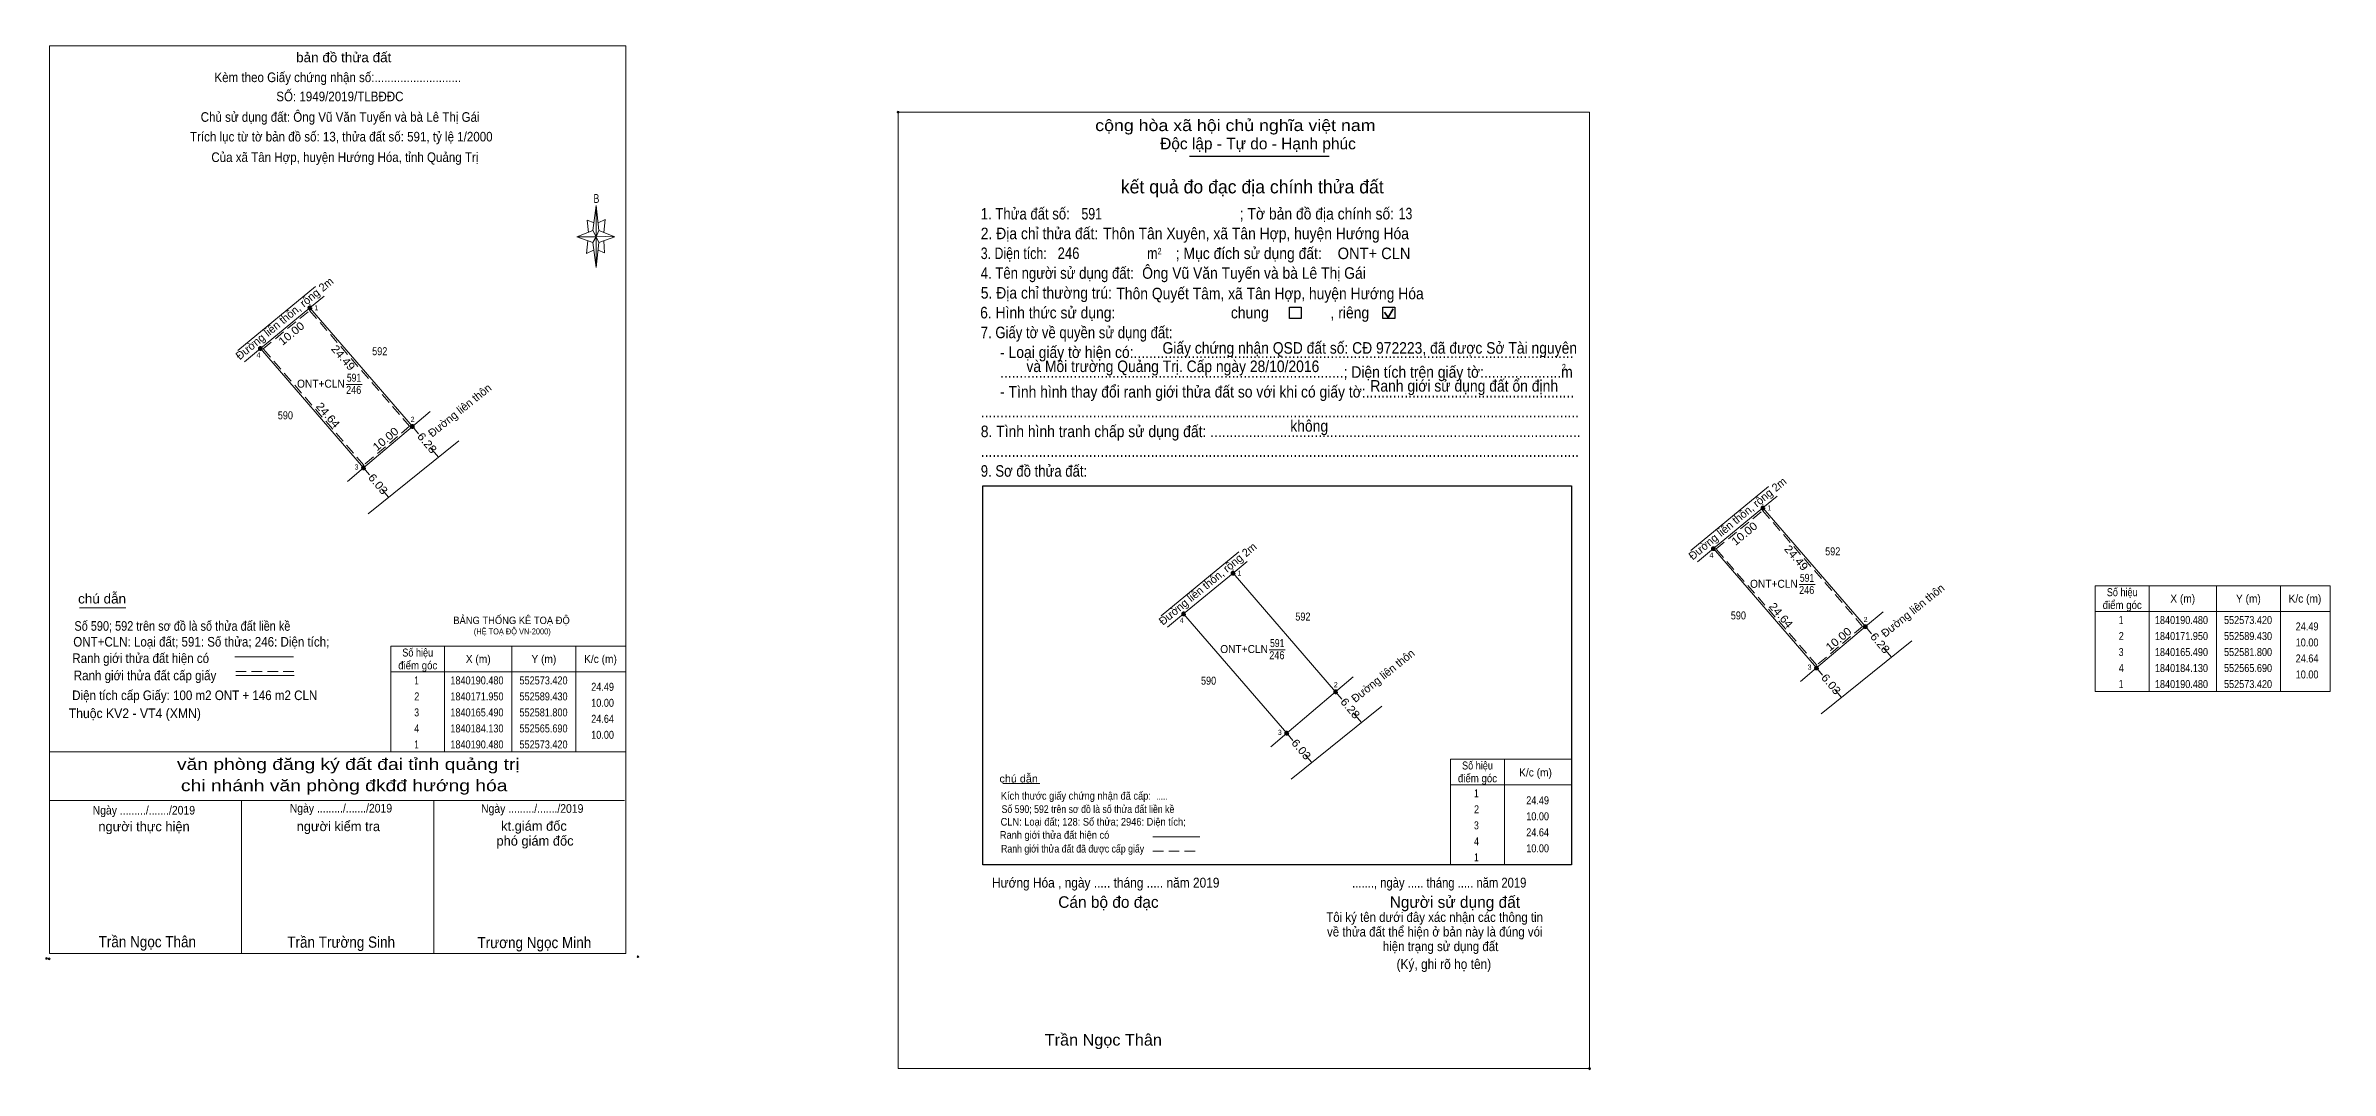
# Model space of a CAD drawing. Header units: metres. Extents: x 551451 to 552662, y 1840103 to 1840281.
# Drawn here: x 552305.2 to 552662, y 1840102.6 to 1840262.7 of the extents above; entities that cross this region are included whole.
import ezdxf
from ezdxf.enums import TextEntityAlignment as Align

# ---------------------------------------------------------------- set-up
doc = ezdxf.new("R2010")
doc.units = ezdxf.units.M
doc.header["$LTSCALE"] = 0.55
doc.header["$PDMODE"] = 32
doc.header["$PDSIZE"] = 0.275
for name, pattern in [('DOTTED', [1.5, 0.3, -1.2]), ('MEDIUM_DASHED', [4.5, 3, -1.5]), ('SHORT_DASHED', [2.7, 1.5, -1.2])]:
    doc.linetypes.add(name, pattern=pattern)
for name, color, linetype, lineweight in [('1', 7, 'DOTTED', 13), ('10', 7, 'Continuous', 13), ('17', 7, 'Continuous', 13), ('2', 7, 'SHORT_DASHED', 13), ('23', 7, 'Continuous', 13), ('32', 7, 'Continuous', 13), ('5', 7, 'Continuous', 13), ('6', 7, 'Continuous', 13), ('63', 7, 'Continuous', 13)]:
    doc.layers.add(name, color=color, linetype=linetype, lineweight=lineweight)

msp = doc.modelspace()

# ---------------------------------------------------------------- hatches: boundary and pattern name
at = {"layer": '63'}
for points in [[(552346.78, 1840221.74, 1), (552346.18, 1840221.74, 1)], [(552339.05, 1840215.39, 1), (552338.45, 1840215.39, 1)], [(552362.79, 1840203.21, 1), (552362.19, 1840203.21, 1)], [(552355.16, 1840196.75, 1), (552354.56, 1840196.75, 1)], [(552573.72, 1840190.48, 1), (552573.12, 1840190.48, 1)], [(552565.99, 1840184.13, 1), (552565.39, 1840184.13, 1)], [(552490.97, 1840180.29, 1), (552490.37, 1840180.29, 1)], [(552483.24, 1840173.94, 1), (552482.64, 1840173.94, 1)], [(552589.73, 1840171.95, 1), (552589.13, 1840171.95, 1)], [(552582.1, 1840165.49, 1), (552581.5, 1840165.49, 1)], [(552506.98, 1840161.76, 1), (552506.38, 1840161.76, 1)], [(552499.35, 1840155.3, 1), (552498.75, 1840155.3, 1)]]:
    msp.add_hatch(color=256, dxfattribs=at).paths.add_polyline_path(points)

# ---------------------------------------------------------------- linework, layer by layer
at = {"layer": '1', "linetype": 'Continuous'}
for points in [[(552346.48, 1840221.74), (552362.49, 1840203.21), (552354.86, 1840196.75), (552338.75, 1840215.39)], [(552573.42, 1840190.48), (552589.43, 1840171.95), (552581.8, 1840165.49), (552565.69, 1840184.13)], [(552490.67, 1840180.29), (552506.68, 1840161.76), (552499.05, 1840155.3), (552482.94, 1840173.94)]]:
    msp.add_lwpolyline(points, close=True, dxfattribs=at)
at = {"layer": '1', "linetype": 'MEDIUM_DASHED'}
for points in [[(552346.44, 1840221.32), (552362.06, 1840203.24), (552354.89, 1840197.17), (552339.18, 1840215.35)], [(552573.38, 1840190.06), (552589, 1840171.98), (552581.83, 1840165.91), (552566.12, 1840184.09)]]:
    msp.add_lwpolyline(points, close=True, dxfattribs=at)
at = {"layer": '10'}
for p, q in [((552335.23, 1840215.1), (552347.37, 1840225.07)), ((552346.48, 1840221.74), (552348.7, 1840223.56)), ((552369.73, 1840200.98), (552355.56, 1840189.58)), ((552562.17, 1840183.84), (552574.31, 1840193.81)), ((552573.42, 1840190.48), (552575.64, 1840192.3)), ((552479.42, 1840173.65), (552491.56, 1840183.62)), ((552490.67, 1840180.29), (552492.89, 1840182.11)), ((552596.67, 1840169.72), (552582.5, 1840158.32)), ((552513.92, 1840159.53), (552499.75, 1840148.13))]:
    msp.add_line(p, q, dxfattribs=at)
at = {"layer": '17'}
for p, q in [((552310.47, 1840174.88), (552317.71, 1840174.88)), ((552454.7, 1840147.42), (552460.5, 1840147.42))]:
    msp.add_line(p, q, dxfattribs=at)
at = {"layer": '2', "linetype": 'Continuous', "lineweight": 25}
for p, q in [((552483.84, 1840245.45), (552505.68, 1840245.45)), ((552451.59, 1840193.94), (552543.54, 1840193.94)), ((552543.54, 1840193.94), (552543.54, 1840134.75))]:
    msp.add_line(p, q, dxfattribs=at)
at = {"layer": '2', "linetype": 'Continuous', "lineweight": 35}
for p, q in [((552514.3, 1840221.04), (552514.91, 1840220.24)), ((552514.91, 1840220.24), (552515.66, 1840221.58))]:
    msp.add_line(p, q, dxfattribs=at)
at = {"layer": '2', "linetype": 'Continuous'}
msp.add_lwpolyline([(552438.35, 1840252.3), (552546.35, 1840252.3), (552546.35, 1840102.92), (552438.35, 1840102.92)], close=True, dxfattribs=at)
at = {"layer": '2', "linetype": 'Continuous', "lineweight": 25}
for points in [[(552499.47, 1840221.83), (552501.32, 1840221.83), (552501.32, 1840220.1), (552499.47, 1840220.1)], [(552514.06, 1840221.83), (552515.91, 1840221.83), (552515.91, 1840220.1), (552514.06, 1840220.1)]]:
    msp.add_lwpolyline(points, close=True, dxfattribs=at)
msp.add_lwpolyline([(552543.54, 1840134.75), (552451.59, 1840134.75), (552451.59, 1840193.94)], dxfattribs=at)
at = {"layer": '2'}
for p in [(552438.35, 1840252.3), (552546.35, 1840102.92)]:
    msp.add_point(p, dxfattribs=at)
at = {"layer": '23'}
for p, q in [((552362.49, 1840203.21), (552365.24, 1840205.54)), ((552589.43, 1840171.95), (552592.18, 1840174.28)), ((552506.68, 1840161.76), (552509.43, 1840164.09))]:
    msp.add_line(p, q, dxfattribs=at)
at = {"layer": '32'}
for p, q in [((552352.12, 1840209.78), (552354.62, 1840209.78)), ((552579.06, 1840178.52), (552581.56, 1840178.52)), ((552496.31, 1840168.33), (552498.81, 1840168.33))]:
    msp.add_line(p, q, dxfattribs=at)
at = {"layer": '5'}
for p, q in [((552390.69, 1840233.83), (552391.19, 1840237.73)), ((552390.69, 1840231.93), (552388.19, 1840232.83)), ((552391.59, 1840231.93), (552391.19, 1840228.03)), ((552391.59, 1840233.83), (552394.09, 1840232.83)), ((552392.39, 1840232.23), (552392.49, 1840230.33)), ((552392.49, 1840230.33), (552391.49, 1840230.73)), ((552305.82, 1840152.39), (552395.82, 1840152.39)), ((552305.82, 1840144.79), (552395.62, 1840144.79)), ((552305.82, 1840144.79), (552395.62, 1840144.79)), ((552305.82, 1840144.79), (552395.62, 1840144.79)), ((552335.82, 1840120.89), (552335.82, 1840144.79)), ((552365.82, 1840120.89), (552365.82, 1840144.79))]:
    msp.add_line(p, q, dxfattribs=at)
for points in [[(552305.82, 1840262.69), (552395.82, 1840262.69), (552395.82, 1840120.89), (552305.82, 1840120.89)], [(552391.19, 1840237.73), (552391.59, 1840233.83), (552391.19, 1840232.83)], [(552391.19, 1840232.83), (552388.19, 1840232.83), (552390.69, 1840233.83), (552391.59, 1840231.93), (552394.09, 1840232.83), (552391.19, 1840232.93)], [(552391.19, 1840232.83), (552391.19, 1840228.03), (552390.69, 1840231.93)]]:
    msp.add_lwpolyline(points, close=True, dxfattribs=at)
for points in [[(552390.89, 1840235.03), (552389.79, 1840235.43), (552389.99, 1840233.53)], [(552391.49, 1840235.03), (552392.59, 1840235.53), (552392.39, 1840233.53)], [(552391.19, 1840232.83), (552390.69, 1840233.83), (552388.19, 1840232.83)], [(552389.89, 1840232.23), (552389.69, 1840230.23), (552390.79, 1840230.73)], [(552391.19, 1840232.83), (552391.59, 1840231.93), (552394.09, 1840232.83)], [(552395.82, 1840120.89), (552305.82, 1840120.89), (552305.82, 1840144.79)]]:
    msp.add_lwpolyline(points, dxfattribs=at)
for p in [(552305.35, 1840120.12), (552305.75, 1840120.05)]:
    msp.add_point(p, dxfattribs=at)
at = {"layer": '6'}
for p, q in [((552334.76, 1840167.25), (552343.9, 1840167.25)), ((552334.9, 1840164.32), (552344.04, 1840164.32)), ((552478.15, 1840139.1), (552485.46, 1840139.1))]:
    msp.add_line(p, q, dxfattribs=at)
at = {"layer": '6', "linetype": 'MEDIUM_DASHED'}
for p, q in [((552334.9, 1840164.94), (552344.1, 1840164.94)), ((552478.14, 1840136.85), (552485.5, 1840136.85))]:
    msp.add_line(p, q, dxfattribs=at)
at = {"layer": '6'}
msp.add_point((552397.72, 1840120.39), dxfattribs=at)
at = {"layer": '63'}
for p, q in [((552338.75, 1840215.39), (552346.48, 1840221.74)), ((552336.24, 1840213.33), (552338.75, 1840215.39)), ((552338.75, 1840215.39), (552354.86, 1840196.75)), ((552363.45, 1840202.08), (552362.49, 1840203.21)), ((552366.55, 1840198.42), (552365.25, 1840199.95)), ((552354.86, 1840196.75), (552352.36, 1840194.64)), ((552355.81, 1840195.63), (552354.86, 1840196.75)), ((552358.76, 1840192.15), (552357.65, 1840193.45)), ((552565.69, 1840184.13), (552573.42, 1840190.48)), ((552563.18, 1840182.07), (552565.69, 1840184.13)), ((552565.69, 1840184.13), (552581.8, 1840165.49)), ((552482.94, 1840173.94), (552490.67, 1840180.29)), ((552633.74, 1840178.32), (552633.74, 1840161.82)), ((552644.24, 1840178.32), (552644.24, 1840161.82)), ((552654.24, 1840178.32), (552654.24, 1840161.82)), ((552480.43, 1840171.88), (552482.94, 1840173.94)), ((552482.94, 1840173.94), (552499.05, 1840155.3)), ((552625.34, 1840174.32), (552662.04, 1840174.32)), ((552590.39, 1840170.82), (552589.43, 1840171.95)), ((552367.52, 1840168.89), (552367.52, 1840152.39)), ((552378.02, 1840168.89), (552378.02, 1840152.39)), ((552388.02, 1840168.89), (552388.02, 1840152.39)), ((552593.49, 1840167.16), (552592.19, 1840168.69)), ((552359.12, 1840164.89), (552395.82, 1840164.89)), ((552581.8, 1840165.49), (552579.3, 1840163.38)), ((552582.75, 1840164.37), (552581.8, 1840165.49)), ((552507.64, 1840160.63), (552506.68, 1840161.76)), ((552585.7, 1840160.89), (552584.59, 1840162.19)), ((552510.74, 1840156.97), (552509.44, 1840158.5)), ((552499.05, 1840155.3), (552496.55, 1840153.19)), ((552500, 1840154.18), (552499.05, 1840155.3)), ((552502.95, 1840150.7), (552501.84, 1840152)), ((552533.04, 1840151.25), (552533.04, 1840134.75)), ((552543.54, 1840151.25), (552543.54, 1840134.75)), ((552524.64, 1840147.25), (552543.54, 1840147.25))]:
    msp.add_line(p, q, dxfattribs=at)
for points in [[(552346.48, 1840221.74), (552362.49, 1840203.21), (552354.86, 1840196.75)], [(552573.42, 1840190.48), (552589.43, 1840171.95), (552581.8, 1840165.49)], [(552490.67, 1840180.29), (552506.68, 1840161.76), (552499.05, 1840155.3)], [(552543.54, 1840134.75), (552524.64, 1840134.75), (552524.64, 1840151.25), (552543.54, 1840151.25)]]:
    msp.add_lwpolyline(points, dxfattribs=at)
for points in [[(552625.34, 1840178.32), (552662.04, 1840178.32), (552662.04, 1840161.82), (552625.34, 1840161.82)], [(552359.12, 1840168.89), (552395.82, 1840168.89), (552395.82, 1840152.39), (552359.12, 1840152.39)]]:
    msp.add_lwpolyline(points, close=True, dxfattribs=at)
at = {"layer": '63', "linetype": 'MEDIUM_DASHED'}
for centre in [(552346.48, 1840221.74), (552338.75, 1840215.39), (552362.49, 1840203.21), (552354.86, 1840196.75), (552573.42, 1840190.48), (552565.69, 1840184.13), (552490.67, 1840180.29), (552482.94, 1840173.94), (552589.43, 1840171.95), (552581.8, 1840165.49), (552506.68, 1840161.76), (552499.05, 1840155.3)]:
    msp.add_circle(centre, 0.3, dxfattribs=at)

# ---------------------------------------------------------------- texts
at = {"layer": '1', "width": 0.85}
for p in [(552353.315, 1840208.3), (552580.255, 1840177.04), (552497.505, 1840166.85)]:
    msp.add_text('246', height=1.25, dxfattribs=at).set_placement(p, align=Align.CENTER)
at = {"layer": '1'}
for s, height, width, p in [('BẢNG THỐNG KÊ TOẠ ĐỘ ', 1.15, 0.95, (552368.88, 1840172.35)), ('(HỆ TOẠ ĐỘ VN-2000)', 0.93, 0.9, (552372.08, 1840170.73))]:
    msp.add_text(s, height=height, dxfattribs=dict(at, width=width)).set_placement(p)
at = {"layer": '2'}
for s, height, width, p in [('cộng hòa xã hội chủ nghĩa việt nam', 1.803, 1.15, (552469.14, 1840249.35)), ('2. Địa chỉ thửa đất:', 1.803, 0.9, (552451.26, 1840232.46)), ('1. Thửa đất số:', 1.803, 0.85, (552451.26, 1840235.54)), ('591', 1.8, 0.8, (552466.98, 1840235.54)), ('Thôn Tân Xuyên, xã Tân Hợp, huyện Hướng Hóa', 1.8, 0.9, (552470.37, 1840232.46)), ('; Tờ bản đồ địa chính số:', 1.803, 0.9, (552491.71, 1840235.54)), ('13', 1.8, 0.8, (552516.52, 1840235.57)), ('3. Diện tích:', 1.803, 0.8, (552451.26, 1840229.36)), ('246', 1.8, 0.85, (552463.26, 1840229.38)), ('2', 1.03, 0.8, (552478.87, 1840230.08)), ('; Mục đích sử dụng đất:', 1.803, 0.9, (552481.72, 1840229.36)), ('ONT+ CLN', 1.8, 0.95, (552507, 1840229.35)), ('4. Tên người sử dụng đất:', 1.803, 0.85, (552451.26, 1840226.28)), ('Ông Vũ Văn Tuyến và bà Lê Thị Gái', 1.8, 0.9, (552476.47, 1840226.28)), ('m', 1.803, 0.8, (552477.25, 1840229.36)), ('5. Địa chỉ thường trú:', 1.803, 0.9, (552451.26, 1840223.18)), ('Thôn Quyết Tâm, xã Tân Hợp, huyện Hướng Hóa', 1.8, 0.9, (552472.44, 1840223.08)), ('6. Hình thức sử dụng:', 1.803, 0.9, (552451.16, 1840220.09)), ('chung                , riêng', 1.803, 0.9, (552490.33, 1840220.09)), ('7. Giấy tờ về quyền sử dụng đất:', 1.803, 0.85, (552451.26, 1840217)), ('Giấy chứng nhận QSD đất số: CĐ 972223, đã được Sở Tài nguyên', 1.8, 0.9, (552479.64, 1840214.58)), ('     - Loại giấy tờ hiện có:..................................................................................................................', 1.803, 0.9, (552451.26, 1840213.91)), ('và Môi trường Quảng Trị. Cấp ngày 28/10/2016', 1.8, 0.9, (552458.39, 1840211.71)), ('2', 1.03, 0.8, (552542.02, 1840211.96)), ('     - Tình hình thay đổi ranh giới thửa đất so với khi có giấy tờ:......................................................', 1.803, 0.9, (552451.26, 1840207.73)), ('     .........................................................................................; Diện tích trên giấy tờ:....................m', 1.803, 0.9, (552451.26, 1840210.82)), ('Ranh giới sử dụng đất ổn định', 1.805, 0.9, (552512.1, 1840208.65)), ('8. Tình hình tranh chấp sử dụng đất: ................................................................................................', 1.803, 0.9, (552451.26, 1840201.54)), ('...........................................................................................................................................................', 1.803, 0.9, (552451.26, 1840204.64)), ('không', 1.803, 0.9, (552499.6, 1840202.4)), ('...........................................................................................................................................................', 1.803, 0.9, (552451.26, 1840198.46)), ('9. Sơ đồ thửa đất:', 1.803, 0.85, (552451.26, 1840195.36)), ('Hướng Hóa , ngày ..... tháng ..... năm 2019', 1.544, 0.9, (552453.02, 1840131.18)), ('......., ngày ..... tháng ..... năm 2019', 1.544, 0.85, (552509.26, 1840131.18)), ('(Ký, ghi rõ họ tên)', 1.545, 0.9, (552516.2, 1840118.46)), ('Trần Ngọc Thân', 1.804, 1.05, (552461.25, 1840106.5))]:
    msp.add_text(s, height=height, dxfattribs=dict(at, width=width)).set_placement(p)
for s, p in [('Độc lập - Tự do - Hạnh phúc', (552479.28, 1840246.5)), ('Cán bộ đo đạc', (552463.36, 1840128.02)), ('Người sử dụng đất', (552515.13, 1840128.02))]:
    msp.add_text(s, height=1.803, dxfattribs=at).set_placement(p)
for s, height, p in [('kết quả đo đạc địa chính thửa đất', 2.061, (552493.665, 1840239.62)), ('.', 0.5152, (552546.3449, 1840102.64))]:
    msp.add_text(s, height=height, dxfattribs=at).set_placement(p, align=Align.CENTER)
for s, height, width, p in [('.....', 1, 0.95, (552479.545, 1840144.9)), ('Tôi ký tên dưới đây xác nhận các thông tin', 1.489, 0.9, (552522.145, 1840125.82)), ('về thửa đất thể hiện ở bản này là đúng vói', 1.489, 0.9, (552522.17, 1840123.54)), ('hiện trạng sử dụng đất', 1.489, 0.9, (552523.07, 1840121.26))]:
    msp.add_text(s, height=height, dxfattribs=dict(at, width=width)).set_placement(p, align=Align.CENTER)
at = {"layer": '32'}
for s, width, p in [('ONT+CLN', 0.95, (552348.2, 1840209.27)), ('591', 0.8, (552353.37, 1840210.2)), ('ONT+CLN', 0.95, (552575.14, 1840178.01)), ('591', 0.8, (552580.31, 1840178.94)), ('ONT+CLN', 0.95, (552492.39, 1840167.82)), ('591', 0.8, (552497.56, 1840168.75))]:
    msp.add_text(s, height=1.25, dxfattribs=dict(at, width=width)).set_placement(p, align=Align.CENTER)
at = {"layer": '5'}
for s, height, width, p in [('bản đồ thửa đất', 1.5, 1.05, (552351.76, 1840260.11)), ('Kèm theo Giấy chứng nhận số:...........................', 1.5, 0.9, (552350.84, 1840257)), ('SỐ: 1949/2019/TLBĐĐC', 1.5, 0.9, (552351.16, 1840254.01)), ('Chủ sử dụng đất: Ông Vũ Văn Tuyến và bà Lê Thị Gái', 1.5, 0.9, (552351.2, 1840250.8)), ('Trích lục từ tờ bản đồ số: 13, thửa đất số: 591, tỷ lệ 1/2000 ', 1.5, 0.9, (552351.635, 1840247.73)), ('Của xã Tân Hợp, huyện Hướng Hóa, tỉnh Quảng Trị', 1.5, 0.9, (552351.94, 1840244.52)), ('B', 1.378, 0.75, (552391.225, 1840238.13)), ('văn phòng đăng ký đất đai tỉnh quảng trị', 1.8, 1.25, (552352.48, 1840149.56)), ('chi nhánh văn phòng đkđđ hướng hóa', 1.8, 1.25, (552351.835, 1840146.24)), ('Ngày ........./......./2019', 1.35, 0.9, (552320.545, 1840142.59)), ('Ngày ........./......./2019', 1.35, 0.9, (552351.325, 1840142.91)), ('Ngày ........./......./2019', 1.35, 0.9, (552381.205, 1840142.86)), ('Trần Ngọc Thân', 1.75, 0.9, (552321.085, 1840121.85)), ('Trần Trường Sinh', 1.75, 0.9, (552351.36, 1840121.79)), ('Trương Ngọc Minh', 1.75, 0.9, (552381.535, 1840121.72))]:
    msp.add_text(s, height=height, dxfattribs=dict(at, width=width)).set_placement(p, align=Align.CENTER)
for s, p in [('người thực hiện', (552320.57, 1840139.98)), ('người kiểm tra', (552350.925, 1840140)), ('kt.giám đốc', (552381.475, 1840140.06)), ('phó giám đốc', (552381.64, 1840137.74))]:
    msp.add_text(s, height=1.5, dxfattribs=at).set_placement(p, align=Align.CENTER)
at = {"layer": '6'}
for s, height, width, p in [('chú dẫn', 1.5, 1.05, (552310.27, 1840175.56)), ('ONT+CLN: Loại đất; 591: Số thửa; 246: Diện tích;', 1.5, 0.9, (552309.52, 1840168.83)), ('Số 590; 592 trên sơ đồ là số thửa đất liền kề', 1.5, 0.85, (552309.7, 1840171.3)), ('Ranh giới thửa đất hiện có ', 1.5, 0.9, (552309.37, 1840166.26)), ('Ranh giới thửa đất cấp giấy', 1.5, 0.9, (552309.6, 1840163.57)), ('Diện tích cấp Giấy: 100 m2 ONT + 146 m2 CLN', 1.5, 0.9, (552309.35, 1840160.47)), ('Thuộc KV2 - VT4 (XMN)', 1.5, 0.95, (552308.81, 1840157.66)), ('chú dẫn', 1.2, 1.05, (552454.18, 1840147.6)), ('Kích thước giấy chứng nhận đã cấp:', 1.2, 0.9, (552454.4, 1840144.92)), ('CLN: Loại đất; 128: Số thửa; 2946: Diện tích;', 1.2, 0.9, (552454.36, 1840140.86)), ('Số 590; 592 trên sơ đồ là số thửa đất liền kề', 1.2, 0.85, (552454.51, 1840142.84)), ('Ranh giới thửa đất hiện có ', 1.2, 0.9, (552454.24, 1840138.81)), ('Ranh giới thửa đất đã được cấp giấy', 1.2, 0.85, (552454.43, 1840136.66))]:
    msp.add_text(s, height=height, dxfattribs=dict(at, width=width)).set_placement(p)
at = {"layer": '63'}
for s, rotation, p in [('Đường liên thôn, rộng 2m', 39.402, (552342.9083, 1840219.5996)), ('Đường liên thôn', 38.817, (552370.2732, 1840205.2371)), ('Đường liên thôn, rộng 2m', 39.402, (552569.8483, 1840188.3396)), ('Đường liên thôn, rộng 2m', 39.402, (552487.0983, 1840178.1496)), ('Đường liên thôn', 38.817, (552597.2132, 1840173.9771)), ('Đường liên thôn', 38.817, (552514.4632, 1840163.7871))]:
    msp.add_text(s, height=1.25, rotation=rotation, dxfattribs=at).set_placement(p, align=Align.CENTER)
for s, height, width, p in [(' 1', 0.8, 0.9, (552347.78, 1840221.35)), (' 4', 0.8, 0.95, (552338.75, 1840213.97)), (' 2', 0.8, 0.9, (552362.82, 1840203.92)), (' 3', 0.8, 0.95, (552354.07, 1840196.48)), (' 1', 0.8, 0.9, (552574.72, 1840190.09)), (' 4', 0.8, 0.95, (552565.69, 1840182.71)), (' 1', 0.8, 0.9, (552491.97, 1840179.9)), (' 4', 0.8, 0.95, (552482.94, 1840172.52)), (' 2', 0.8, 0.9, (552589.76, 1840172.66)), ('24.49', 1.25, 0.85, (552660.19, 1840171.35)), ('24.64', 1.25, 0.85, (552660.19, 1840166.35)), ('10.00', 1.25, 0.85, (552660.19, 1840168.85)), ('24.49', 1.25, 0.85, (552393.97, 1840161.92)), (' 2', 0.8, 0.9, (552507.01, 1840162.47)), (' 3', 0.8, 0.95, (552581.01, 1840165.22)), ('10.00', 1.25, 0.85, (552660.19, 1840163.85)), ('10.00', 1.25, 0.85, (552393.97, 1840159.42)), ('24.64', 1.25, 0.85, (552393.97, 1840156.92)), ('10.00', 1.25, 0.85, (552393.97, 1840154.42)), (' 3', 0.8, 0.95, (552498.26, 1840155.03)), ('24.49', 1.25, 0.85, (552540.01, 1840144.19)), ('10.00', 1.25, 0.85, (552540.01, 1840141.69)), ('24.64', 1.25, 0.85, (552540.01, 1840139.19)), ('10.00', 1.25, 0.85, (552540.01, 1840136.69))]:
    msp.add_text(s, height=height, dxfattribs=dict(at, width=width)).set_placement(p, align=Align.RIGHT)
at = {"layer": '63', "width": 1.1}
for s, rotation, p in [('10.00', 39.402, (552343.9833, 1840217.2513)), ('24.49', 310.827, (552351.2148, 1840213.5436)), ('24.64', 310.836, (552348.8395, 1840204.5787)), ('10.00', 40.253, (552358.7012, 1840200.7765)), ('6.28', 310.285, (552364.304, 1840200.2441)), ('6.03', 310.292, (552356.65, 1840193.8192)), ('10.00', 39.402, (552570.9233, 1840185.9913)), ('24.49', 310.827, (552578.1548, 1840182.2836)), ('24.64', 310.836, (552575.7795, 1840173.3187)), ('10.00', 40.253, (552585.6412, 1840169.5165)), ('6.28', 310.285, (552591.244, 1840168.9841)), ('6.03', 310.292, (552583.59, 1840162.5592)), ('6.28', 310.285, (552508.494, 1840158.7941)), ('6.03', 310.292, (552500.84, 1840152.3692))]:
    msp.add_text(s, height=1.25, rotation=rotation, dxfattribs=at).set_placement(p, align=Align.CENTER)
at = {"layer": '63'}
for s, width, p in [('592', 0.85, (552357.385, 1840214.34)), ('590', 0.85, (552342.65, 1840204.33)), ('592', 0.85, (552584.325, 1840183.08)), ('Số hiệu', 0.85, (552629.54, 1840176.7)), ('592', 0.85, (552501.575, 1840172.89)), ('590', 0.85, (552569.59, 1840173.07)), ('điểm góc', 0.9, (552629.54, 1840174.7)), ('X (m)', 0.95, (552638.99, 1840175.7)), ('Y (m)', 0.95, (552649.245, 1840175.7)), ('K/c (m)', 0.95, (552658.085, 1840175.7)), (' 2', 0.85, (552629.195, 1840169.85)), (' 1', 0.75, (552629.19, 1840172.35)), ('1840190.480', 0.85, (552638.79, 1840172.35)), ('1840171.950', 0.85, (552638.79, 1840169.85)), ('552573.420', 0.85, (552649.19, 1840172.35)), ('552589.430', 0.85, (552649.19, 1840169.85)), ('điểm góc', 0.9, (552363.32, 1840165.27)), ('Số hiệu', 0.85, (552363.32, 1840167.27)), ('X (m)', 0.95, (552372.77, 1840166.27)), ('Y (m)', 0.95, (552383.025, 1840166.27)), ('K/c (m)', 0.95, (552391.865, 1840166.27)), (' 3', 0.8, (552629.185, 1840167.35)), ('1840165.490', 0.85, (552638.79, 1840167.35)), ('552581.800', 0.85, (552649.19, 1840167.35)), (' 1', 0.75, (552362.97, 1840162.92)), ('1840190.480', 0.85, (552372.57, 1840162.92)), ('552573.420', 0.85, (552382.97, 1840162.92)), ('590', 0.85, (552486.84, 1840162.88)), (' 4', 0.85, (552629.19, 1840164.85)), (' 1', 0.75, (552629.19, 1840162.35)), ('1840184.130', 0.85, (552638.79, 1840164.85)), ('1840190.480', 0.85, (552638.79, 1840162.35)), ('552565.690', 0.85, (552649.19, 1840164.85)), ('552573.420', 0.85, (552649.19, 1840162.35)), (' 2', 0.85, (552362.975, 1840160.42)), ('1840171.950', 0.85, (552372.57, 1840160.42)), ('552589.430', 0.85, (552382.97, 1840160.42)), (' 4', 0.85, (552362.97, 1840155.42)), (' 3', 0.8, (552362.965, 1840157.92)), ('1840165.490', 0.85, (552372.57, 1840157.92)), ('1840184.130', 0.85, (552372.57, 1840155.42)), ('552581.800', 0.85, (552382.97, 1840157.92)), ('552565.690', 0.85, (552382.97, 1840155.42)), (' 1', 0.75, (552362.97, 1840152.92)), ('1840190.480', 0.85, (552372.57, 1840152.92)), ('552573.420', 0.85, (552382.97, 1840152.92)), ('điểm góc', 0.9, (552528.84, 1840147.63)), ('Số hiệu', 0.85, (552528.84, 1840149.63)), ('K/c (m)', 0.95, (552537.905, 1840148.54)), (' 1', 0.75, (552528.49, 1840145.28)), (' 2', 0.85, (552528.495, 1840142.78)), (' 4', 0.85, (552528.49, 1840137.78)), (' 3', 0.8, (552528.485, 1840140.28)), (' 1', 0.75, (552528.49, 1840135.28))]:
    msp.add_text(s, height=1.25, dxfattribs=dict(at, width=width)).set_placement(p, align=Align.CENTER)

doc.saveas('drawing.dxf')
